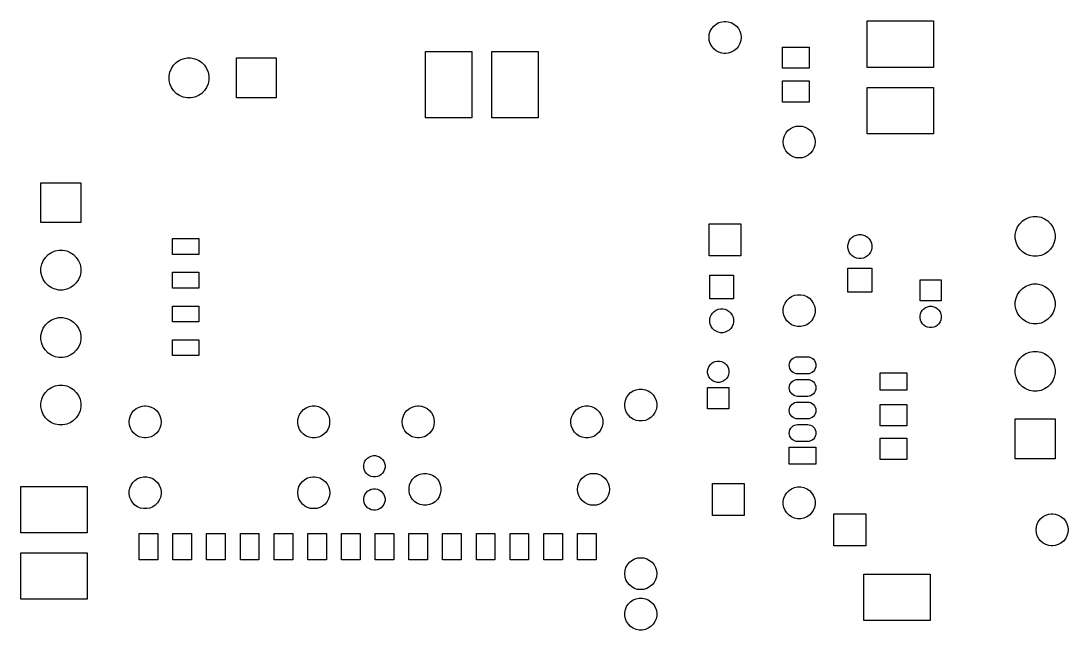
# Model space of a CAD drawing. Extents: x 90.2 to 169.1, y -134.2 to -49.8.
# Drawn here: x 90.2 to 169.1, y -95.7 to -49.8 of the extents above; entities that cross this region are included whole.
import ezdxf

# ---------------------------------------------------------------- set-up
doc = ezdxf.new("R2010")
doc.units = 0
doc.header["$MEASUREMENT"] = 0
doc.layers.add('BLACK', color=7, linetype='CONTINUOUS')

msp = doc.modelspace()

# ---------------------------------------------------------------- linework, layer by layer
at = {"layer": 'BLACK', "linetype": 'CONTINUOUS'}
for p, q in [((142.142, -50.5926), (142.253, -50.3841)), ((142.253, -50.3841), (142.403, -50.2014)), ((142.403, -50.2014), (142.586, -50.0514)), ((142.586, -50.0514), (142.795, -49.94)), ((142.795, -49.94), (143.021, -49.8714)), ((143.021, -49.8714), (143.197, -49.854)), ((143.197, -49.854), (143.315, -49.854)), ((143.315, -49.854), (143.491, -49.8714)), ((143.491, -49.8714), (143.717, -49.94)), ((143.717, -49.94), (143.926, -50.0514)), ((143.926, -50.0514), (144.109, -50.2014)), ((144.109, -50.2014), (144.259, -50.3841)), ((144.259, -50.3841), (144.37, -50.5926)), ((153.964, -53.312), (153.964, -49.812)), ((153.964, -49.812), (158.964, -49.812)), ((158.964, -49.812), (158.964, -53.312)), ((142.05, -51.054), (142.073, -50.8188)), ((142.073, -51.2892), (142.05, -51.054)), ((142.073, -50.8188), (142.142, -50.5926)), ((144.37, -50.5926), (144.439, -50.8188)), ((144.439, -50.8188), (144.462, -51.054)), ((144.462, -51.054), (144.439, -51.2892)), ((142.142, -51.5154), (142.073, -51.2892)), ((142.253, -51.7239), (142.142, -51.5154)), ((142.403, -51.9066), (142.253, -51.7239)), ((142.586, -52.0566), (142.403, -51.9066)), ((142.795, -52.168), (142.586, -52.0566)), ((143.926, -52.0566), (143.717, -52.168)), ((144.109, -51.9066), (143.926, -52.0566)), ((144.259, -51.7239), (144.109, -51.9066)), ((144.37, -51.5154), (144.259, -51.7239)), ((144.439, -51.2892), (144.37, -51.5154)), ((147.59, -53.378), (147.59, -51.778)), ((147.59, -51.778), (149.59, -51.778)), ((149.59, -51.778), (149.59, -53.378)), ((101.914, -52.9369), (102.159, -52.7727)), ((102.159, -52.7727), (102.432, -52.6596)), ((102.432, -52.6596), (102.722, -52.602)), ((102.722, -52.602), (103.018, -52.602)), ((103.018, -52.602), (103.308, -52.6596)), ((103.308, -52.6596), (103.581, -52.7727)), ((103.581, -52.7727), (103.826, -52.9369)), ((106.45, -55.602), (106.45, -52.602)), ((106.45, -52.602), (109.45, -52.602)), ((109.45, -52.602), (109.45, -55.602)), ((120.678, -57.11), (120.678, -52.11)), ((120.678, -52.11), (124.178, -52.11)), ((124.178, -52.11), (124.178, -57.11)), ((125.678, -57.11), (125.678, -52.11)), ((125.678, -52.11), (129.178, -52.11)), ((129.178, -52.11), (129.178, -57.11)), ((143.021, -52.2366), (142.795, -52.168)), ((143.197, -52.254), (143.021, -52.2366)), ((143.315, -52.254), (143.197, -52.254)), ((143.491, -52.2366), (143.315, -52.254)), ((143.717, -52.168), (143.491, -52.2366)), ((101.428, -53.6645), (101.541, -53.3915)), ((101.541, -53.3915), (101.705, -53.1458)), ((101.705, -53.1458), (101.914, -52.9369)), ((103.826, -52.9369), (104.035, -53.1458)), ((104.035, -53.1458), (104.199, -53.3915)), ((104.199, -53.3915), (104.312, -53.6645)), ((149.59, -53.378), (147.59, -53.378)), ((158.964, -53.312), (153.964, -53.312)), ((101.37, -53.9543), (101.428, -53.6645)), ((101.37, -54.2497), (101.37, -53.9543)), ((101.428, -54.5395), (101.37, -54.2497)), ((104.312, -53.6645), (104.37, -53.9543)), ((104.37, -54.2497), (104.312, -54.5395)), ((104.37, -53.9543), (104.37, -54.2497)), ((147.59, -55.918), (147.59, -54.318)), ((147.59, -54.318), (149.59, -54.318)), ((149.59, -54.318), (149.59, -55.918)), ((101.541, -54.8125), (101.428, -54.5395)), ((101.705, -55.0582), (101.541, -54.8125)), ((101.914, -55.2671), (101.705, -55.0582)), ((104.035, -55.0582), (103.826, -55.2671)), ((104.199, -54.8125), (104.035, -55.0582)), ((104.312, -54.5395), (104.199, -54.8125)), ((153.964, -58.312), (153.964, -54.812)), ((153.964, -54.812), (158.964, -54.812)), ((158.964, -54.812), (158.964, -58.312)), ((102.159, -55.4313), (101.914, -55.2671)), ((102.432, -55.5444), (102.159, -55.4313)), ((102.722, -55.602), (102.432, -55.5444)), ((103.018, -55.602), (102.722, -55.602)), ((103.308, -55.5444), (103.018, -55.602)), ((103.581, -55.4313), (103.308, -55.5444)), ((103.826, -55.2671), (103.581, -55.4313)), ((109.45, -55.602), (106.45, -55.602)), ((149.59, -55.918), (147.59, -55.918)), ((124.178, -57.11), (120.678, -57.11)), ((129.178, -57.11), (125.678, -57.11)), ((147.73, -58.4666), (147.841, -58.2581)), ((147.841, -58.2581), (147.991, -58.0754)), ((147.991, -58.0754), (148.174, -57.9254)), ((148.174, -57.9254), (148.383, -57.814)), ((148.383, -57.814), (148.609, -57.7454)), ((148.609, -57.7454), (148.785, -57.728)), ((148.785, -57.728), (148.903, -57.728)), ((148.903, -57.728), (149.079, -57.7454)), ((149.079, -57.7454), (149.305, -57.814)), ((149.305, -57.814), (149.514, -57.9254)), ((149.514, -57.9254), (149.697, -58.0754)), ((149.697, -58.0754), (149.847, -58.2581)), ((149.847, -58.2581), (149.958, -58.4666)), ((158.964, -58.312), (153.964, -58.312)), ((147.638, -58.928), (147.661, -58.6928)), ((147.661, -59.1632), (147.638, -58.928)), ((147.661, -58.6928), (147.73, -58.4666)), ((147.73, -59.3894), (147.661, -59.1632)), ((149.958, -58.4666), (150.027, -58.6928)), ((150.027, -59.1632), (149.958, -59.3894)), ((150.027, -58.6928), (150.05, -58.928)), ((150.05, -58.928), (150.027, -59.1632)), ((147.841, -59.5979), (147.73, -59.3894)), ((147.991, -59.7806), (147.841, -59.5979)), ((148.174, -59.9306), (147.991, -59.7806)), ((148.383, -60.042), (148.174, -59.9306)), ((149.514, -59.9306), (149.305, -60.042)), ((149.697, -59.7806), (149.514, -59.9306)), ((149.847, -59.5979), (149.697, -59.7806)), ((149.958, -59.3894), (149.847, -59.5979)), ((148.609, -60.1106), (148.383, -60.042)), ((148.785, -60.128), (148.609, -60.1106)), ((148.903, -60.128), (148.785, -60.128)), ((149.079, -60.1106), (148.903, -60.128)), ((149.305, -60.042), (149.079, -60.1106)), ((91.718, -65), (91.718, -62)), ((91.718, -62), (94.718, -62)), ((94.718, -62), (94.718, -65)), ((165.913, -64.7107), (166.186, -64.5976)), ((166.186, -64.5976), (166.476, -64.54)), ((166.476, -64.54), (166.772, -64.54)), ((166.772, -64.54), (167.062, -64.5976)), ((167.062, -64.5976), (167.335, -64.7107)), ((94.718, -65), (91.718, -65)), ((142.056, -67.494), (142.056, -65.094)), ((142.056, -65.094), (144.456, -65.094)), ((144.456, -65.094), (144.456, -67.494)), ((165.182, -65.6025), (165.295, -65.3295)), ((165.295, -65.3295), (165.459, -65.0838)), ((165.459, -65.0838), (165.668, -64.8749)), ((165.668, -64.8749), (165.913, -64.7107)), ((167.335, -64.7107), (167.58, -64.8749)), ((167.58, -64.8749), (167.789, -65.0838)), ((167.789, -65.0838), (167.953, -65.3295)), ((167.953, -65.3295), (168.066, -65.6025)), ((101.616, -67.402), (101.616, -66.202)), ((101.616, -66.202), (103.616, -66.202)), ((103.616, -66.202), (103.616, -67.402)), ((152.618, -66.3757), (152.717, -66.2283)), ((152.717, -66.2283), (152.842, -66.1029)), ((152.842, -66.1029), (152.99, -66.0044)), ((152.99, -66.0044), (153.153, -65.9366)), ((153.153, -65.9366), (153.327, -65.902)), ((153.327, -65.902), (153.505, -65.902)), ((153.505, -65.902), (153.679, -65.9366)), ((153.679, -65.9366), (153.842, -66.0044)), ((153.842, -66.0044), (153.99, -66.1029)), ((153.99, -66.1029), (154.115, -66.2283)), ((154.115, -66.2283), (154.214, -66.3757)), ((165.124, -65.8923), (165.182, -65.6025)), ((165.124, -66.1877), (165.124, -65.8923)), ((165.182, -66.4775), (165.124, -66.1877)), ((168.066, -65.6025), (168.124, -65.8923)), ((168.124, -66.1877), (168.066, -66.4775)), ((168.124, -65.8923), (168.124, -66.1877)), ((152.516, -66.7134), (152.551, -66.5395)), ((152.516, -66.8906), (152.516, -66.7134)), ((152.551, -67.0645), (152.516, -66.8906)), ((152.551, -66.5395), (152.618, -66.3757)), ((154.214, -66.3757), (154.281, -66.5395)), ((154.281, -66.5395), (154.316, -66.7134)), ((154.316, -66.8906), (154.281, -67.0645)), ((154.316, -66.7134), (154.316, -66.8906)), ((165.295, -66.7505), (165.182, -66.4775)), ((165.459, -66.9962), (165.295, -66.7505)), ((165.668, -67.2051), (165.459, -66.9962)), ((167.789, -66.9962), (167.58, -67.2051)), ((167.953, -66.7505), (167.789, -66.9962)), ((168.066, -66.4775), (167.953, -66.7505)), ((91.8887, -67.8695), (92.0529, -67.6238)), ((92.0529, -67.6238), (92.2618, -67.4149)), ((92.2618, -67.4149), (92.5075, -67.2507)), ((92.5075, -67.2507), (92.7805, -67.1376)), ((92.7805, -67.1376), (93.0703, -67.08)), ((93.0703, -67.08), (93.3657, -67.08)), ((93.3657, -67.08), (93.6555, -67.1376)), ((93.6555, -67.1376), (93.9285, -67.2507)), ((93.9285, -67.2507), (94.1742, -67.4149)), ((94.1742, -67.4149), (94.3831, -67.6238)), ((94.3831, -67.6238), (94.5473, -67.8695)), ((103.616, -67.402), (101.616, -67.402)), ((144.456, -67.494), (142.056, -67.494)), ((152.618, -67.2283), (152.551, -67.0645)), ((152.717, -67.3757), (152.618, -67.2283)), ((152.842, -67.5011), (152.717, -67.3757)), ((152.99, -67.5996), (152.842, -67.5011)), ((153.153, -67.6674), (152.99, -67.5996)), ((153.327, -67.702), (153.153, -67.6674)), ((153.505, -67.702), (153.327, -67.702)), ((153.679, -67.6674), (153.505, -67.702)), ((153.842, -67.5996), (153.679, -67.6674)), ((153.99, -67.5011), (153.842, -67.5996)), ((154.115, -67.3757), (153.99, -67.5011)), ((154.214, -67.2283), (154.115, -67.3757)), ((154.281, -67.0645), (154.214, -67.2283)), ((165.913, -67.3693), (165.668, -67.2051)), ((166.186, -67.4824), (165.913, -67.3693)), ((166.476, -67.54), (166.186, -67.4824)), ((166.772, -67.54), (166.476, -67.54)), ((167.062, -67.4824), (166.772, -67.54)), ((167.335, -67.3693), (167.062, -67.4824)), ((167.58, -67.2051), (167.335, -67.3693)), ((91.718, -68.4323), (91.7756, -68.1425)), ((91.718, -68.7277), (91.718, -68.4323)), ((91.7756, -68.1425), (91.8887, -67.8695)), ((94.5473, -67.8695), (94.6604, -68.1425)), ((94.6604, -68.1425), (94.718, -68.4323)), ((94.718, -68.4323), (94.718, -68.7277)), ((152.516, -70.242), (152.516, -68.442)), ((152.516, -68.442), (154.316, -68.442)), ((154.316, -68.442), (154.316, -70.242)), ((91.7756, -69.0175), (91.718, -68.7277)), ((91.8887, -69.2905), (91.7756, -69.0175)), ((92.0529, -69.5362), (91.8887, -69.2905)), ((94.5473, -69.2905), (94.3831, -69.5362)), ((94.6604, -69.0175), (94.5473, -69.2905)), ((94.718, -68.7277), (94.6604, -69.0175)), ((101.616, -69.942), (101.616, -68.742)), ((101.616, -68.742), (103.616, -68.742)), ((103.616, -68.742), (103.616, -69.942)), ((142.102, -70.75), (142.102, -68.95)), ((142.102, -68.95), (143.902, -68.95)), ((143.902, -68.95), (143.902, -70.75)), ((157.95, -70.904), (157.95, -69.304)), ((157.95, -69.304), (159.55, -69.304)), ((159.55, -69.304), (159.55, -70.904)), ((92.2618, -69.7451), (92.0529, -69.5362)), ((92.5075, -69.9093), (92.2618, -69.7451)), ((92.7805, -70.0224), (92.5075, -69.9093)), ((93.0703, -70.08), (92.7805, -70.0224)), ((93.3657, -70.08), (93.0703, -70.08)), ((93.6555, -70.0224), (93.3657, -70.08)), ((93.9285, -69.9093), (93.6555, -70.0224)), ((94.1742, -69.7451), (93.9285, -69.9093)), ((94.3831, -69.5362), (94.1742, -69.7451)), ((103.616, -69.942), (101.616, -69.942)), ((165.295, -70.4095), (165.459, -70.1638)), ((165.459, -70.1638), (165.668, -69.9549)), ((165.668, -69.9549), (165.913, -69.7907)), ((165.913, -69.7907), (166.186, -69.6776)), ((166.186, -69.6776), (166.476, -69.62)), ((166.476, -69.62), (166.772, -69.62)), ((166.772, -69.62), (167.062, -69.6776)), ((167.062, -69.6776), (167.335, -69.7907)), ((167.335, -69.7907), (167.58, -69.9549)), ((167.58, -69.9549), (167.789, -70.1638)), ((167.789, -70.1638), (167.953, -70.4095)), ((143.902, -70.75), (142.102, -70.75)), ((147.781, -71.0596), (147.912, -70.863)), ((147.912, -70.863), (148.079, -70.6959)), ((148.079, -70.6959), (148.276, -70.5646)), ((148.276, -70.5646), (148.494, -70.4741)), ((148.494, -70.4741), (148.726, -70.428)), ((148.726, -70.428), (148.962, -70.428)), ((148.962, -70.428), (149.194, -70.4741)), ((149.194, -70.4741), (149.412, -70.5646)), ((149.412, -70.5646), (149.609, -70.6959)), ((149.609, -70.6959), (149.776, -70.863)), ((149.776, -70.863), (149.907, -71.0596)), ((154.316, -70.242), (152.516, -70.242)), ((159.55, -70.904), (157.95, -70.904)), ((165.124, -70.9723), (165.182, -70.6825)), ((165.124, -71.2677), (165.124, -70.9723)), ((165.182, -70.6825), (165.295, -70.4095)), ((167.953, -70.4095), (168.066, -70.6825)), ((168.066, -70.6825), (168.124, -70.9723)), ((168.124, -70.9723), (168.124, -71.2677)), ((101.616, -72.482), (101.616, -71.282)), ((101.616, -71.282), (103.616, -71.282)), ((103.616, -71.282), (103.616, -72.482)), ((142.303, -71.8163), (142.428, -71.6909)), ((142.428, -71.6909), (142.576, -71.5924)), ((142.576, -71.5924), (142.739, -71.5246)), ((142.739, -71.5246), (142.913, -71.49)), ((142.913, -71.49), (143.091, -71.49)), ((143.091, -71.49), (143.265, -71.5246)), ((143.265, -71.5246), (143.428, -71.5924)), ((143.428, -71.5924), (143.576, -71.6909)), ((143.576, -71.6909), (143.701, -71.8163)), ((147.644, -71.5098), (147.69, -71.278)), ((147.644, -71.7462), (147.644, -71.5098)), ((147.69, -71.978), (147.644, -71.7462)), ((147.69, -71.278), (147.781, -71.0596)), ((149.907, -71.0596), (149.998, -71.278)), ((149.998, -71.278), (150.044, -71.5098)), ((150.044, -71.7462), (149.998, -71.978)), ((150.044, -71.5098), (150.044, -71.7462)), ((157.981, -71.8706), (158.041, -71.7251)), ((158.041, -71.7251), (158.129, -71.594)), ((158.129, -71.594), (158.24, -71.4826)), ((158.24, -71.4826), (158.371, -71.395)), ((158.371, -71.395), (158.517, -71.3347)), ((158.517, -71.3347), (158.671, -71.304)), ((158.671, -71.304), (158.829, -71.304)), ((158.829, -71.304), (158.983, -71.3347)), ((158.983, -71.3347), (159.129, -71.395)), ((159.129, -71.395), (159.26, -71.4826)), ((159.26, -71.4826), (159.371, -71.594)), ((159.371, -71.594), (159.459, -71.7251)), ((159.459, -71.7251), (159.519, -71.8706)), ((165.182, -71.5575), (165.124, -71.2677)), ((165.295, -71.8305), (165.182, -71.5575)), ((168.066, -71.5575), (167.953, -71.8305)), ((168.124, -71.2677), (168.066, -71.5575)), ((92.0529, -72.7038), (92.2618, -72.4949)), ((92.2618, -72.4949), (92.5075, -72.3307)), ((92.5075, -72.3307), (92.7805, -72.2176)), ((92.7805, -72.2176), (93.0703, -72.16)), ((93.0703, -72.16), (93.3657, -72.16)), ((93.3657, -72.16), (93.6555, -72.2176)), ((93.6555, -72.2176), (93.9285, -72.3307)), ((93.9285, -72.3307), (94.1742, -72.4949)), ((94.1742, -72.4949), (94.3831, -72.7038)), ((103.616, -72.482), (101.616, -72.482)), ((142.102, -72.3014), (142.137, -72.1275)), ((142.102, -72.4786), (142.102, -72.3014)), ((142.137, -72.6525), (142.102, -72.4786)), ((142.137, -72.1275), (142.204, -71.9637)), ((142.204, -71.9637), (142.303, -71.8163)), ((143.701, -71.8163), (143.8, -71.9637)), ((143.8, -71.9637), (143.867, -72.1275)), ((143.867, -72.1275), (143.902, -72.3014)), ((143.902, -72.4786), (143.867, -72.6525)), ((143.902, -72.3014), (143.902, -72.4786)), ((147.781, -72.1964), (147.69, -71.978)), ((147.912, -72.393), (147.781, -72.1964)), ((148.079, -72.5601), (147.912, -72.393)), ((148.276, -72.6914), (148.079, -72.5601)), ((149.609, -72.5601), (149.412, -72.6914)), ((149.776, -72.393), (149.609, -72.5601)), ((149.907, -72.1964), (149.776, -72.393)), ((149.998, -71.978), (149.907, -72.1964)), ((157.95, -72.0252), (157.981, -71.8706)), ((157.95, -72.1828), (157.95, -72.0252)), ((157.981, -72.3374), (157.95, -72.1828)), ((158.041, -72.4829), (157.981, -72.3374)), ((158.129, -72.614), (158.041, -72.4829)), ((159.459, -72.4829), (159.371, -72.614)), ((159.519, -72.3374), (159.459, -72.4829)), ((159.519, -71.8706), (159.55, -72.0252)), ((159.55, -72.1828), (159.519, -72.3374)), ((159.55, -72.0252), (159.55, -72.1828)), ((165.459, -72.0762), (165.295, -71.8305)), ((165.668, -72.2851), (165.459, -72.0762)), ((165.913, -72.4493), (165.668, -72.2851)), ((166.186, -72.5624), (165.913, -72.4493)), ((166.476, -72.62), (166.186, -72.5624)), ((167.062, -72.5624), (166.772, -72.62)), ((167.335, -72.4493), (167.062, -72.5624)), ((167.58, -72.2851), (167.335, -72.4493)), ((167.789, -72.0762), (167.58, -72.2851)), ((167.953, -71.8305), (167.789, -72.0762)), ((91.718, -73.5123), (91.7756, -73.2225)), ((91.7756, -73.2225), (91.8887, -72.9495)), ((91.8887, -72.9495), (92.0529, -72.7038)), ((94.3831, -72.7038), (94.5473, -72.9495)), ((94.5473, -72.9495), (94.6604, -73.2225)), ((94.6604, -73.2225), (94.718, -73.5123)), ((142.204, -72.8163), (142.137, -72.6525)), ((142.303, -72.9637), (142.204, -72.8163)), ((142.428, -73.0891), (142.303, -72.9637)), ((142.576, -73.1876), (142.428, -73.0891)), ((142.739, -73.2554), (142.576, -73.1876)), ((142.913, -73.29), (142.739, -73.2554)), ((143.091, -73.29), (142.913, -73.29)), ((143.265, -73.2554), (143.091, -73.29)), ((143.428, -73.1876), (143.265, -73.2554)), ((143.576, -73.0891), (143.428, -73.1876)), ((143.701, -72.9637), (143.576, -73.0891)), ((143.8, -72.8163), (143.701, -72.9637)), ((143.867, -72.6525), (143.8, -72.8163)), ((148.494, -72.7819), (148.276, -72.6914)), ((148.726, -72.828), (148.494, -72.7819)), ((148.962, -72.828), (148.726, -72.828)), ((149.194, -72.7819), (148.962, -72.828)), ((149.412, -72.6914), (149.194, -72.7819)), ((158.24, -72.7254), (158.129, -72.614)), ((158.371, -72.813), (158.24, -72.7254)), ((158.517, -72.8733), (158.371, -72.813)), ((158.671, -72.904), (158.517, -72.8733)), ((158.829, -72.904), (158.671, -72.904)), ((158.983, -72.8733), (158.829, -72.904)), ((159.129, -72.813), (158.983, -72.8733)), ((159.26, -72.7254), (159.129, -72.813)), ((159.371, -72.614), (159.26, -72.7254)), ((166.772, -72.62), (166.476, -72.62)), ((91.718, -73.8077), (91.718, -73.5123)), ((91.7756, -74.0975), (91.718, -73.8077)), ((91.8887, -74.3705), (91.7756, -74.0975)), ((94.6604, -74.0975), (94.5473, -74.3705)), ((94.718, -73.8077), (94.6604, -74.0975)), ((94.718, -73.5123), (94.718, -73.8077)), ((101.616, -75.022), (101.616, -73.822)), ((101.616, -73.822), (103.616, -73.822)), ((103.616, -73.822), (103.616, -75.022)), ((92.0529, -74.6162), (91.8887, -74.3705)), ((92.2618, -74.8251), (92.0529, -74.6162)), ((92.5075, -74.9893), (92.2618, -74.8251)), ((94.1742, -74.8251), (93.9285, -74.9893)), ((94.3831, -74.6162), (94.1742, -74.8251)), ((94.5473, -74.3705), (94.3831, -74.6162)), ((165.668, -75.0349), (165.913, -74.8707)), ((165.913, -74.8707), (166.186, -74.7576)), ((166.186, -74.7576), (166.476, -74.7)), ((166.476, -74.7), (166.772, -74.7)), ((166.772, -74.7), (167.062, -74.7576)), ((167.062, -74.7576), (167.335, -74.8707)), ((167.335, -74.8707), (167.58, -75.0349)), ((92.7805, -75.1024), (92.5075, -74.9893)), ((93.0703, -75.16), (92.7805, -75.1024)), ((93.3657, -75.16), (93.0703, -75.16)), ((93.6555, -75.1024), (93.3657, -75.16)), ((93.9285, -74.9893), (93.6555, -75.1024)), ((103.616, -75.022), (101.616, -75.022)), ((142.039, -75.8531), (142.127, -75.722)), ((142.127, -75.722), (142.238, -75.6106)), ((142.238, -75.6106), (142.369, -75.523)), ((142.369, -75.523), (142.515, -75.4627)), ((142.515, -75.4627), (142.669, -75.432)), ((142.669, -75.432), (142.827, -75.432)), ((142.827, -75.432), (142.981, -75.4627)), ((142.981, -75.4627), (143.127, -75.523)), ((143.127, -75.523), (143.258, -75.6106)), ((143.258, -75.6106), (143.369, -75.722)), ((143.369, -75.722), (143.457, -75.8531)), ((148.095, -75.75), (148.107, -75.625)), ((148.107, -75.625), (148.144, -75.5049)), ((148.144, -75.5049), (148.203, -75.3941)), ((148.203, -75.3941), (148.283, -75.297)), ((148.283, -75.297), (148.38, -75.2174)), ((148.38, -75.2174), (148.49, -75.1582)), ((148.49, -75.1582), (148.611, -75.1217)), ((148.611, -75.1217), (148.704, -75.1125)), ((148.704, -75.1125), (149.492, -75.1125)), ((149.492, -75.1125), (149.585, -75.1217)), ((149.585, -75.1217), (149.706, -75.1582)), ((149.706, -75.1582), (149.816, -75.2174)), ((149.816, -75.2174), (149.913, -75.297)), ((149.913, -75.297), (149.993, -75.3941)), ((149.993, -75.3941), (150.052, -75.5049)), ((150.052, -75.5049), (150.089, -75.625)), ((150.089, -75.625), (150.101, -75.75)), ((165.182, -75.7625), (165.295, -75.4895)), ((165.295, -75.4895), (165.459, -75.2438)), ((165.459, -75.2438), (165.668, -75.0349)), ((167.58, -75.0349), (167.789, -75.2438)), ((167.789, -75.2438), (167.953, -75.4895)), ((167.953, -75.4895), (168.066, -75.7625)), ((141.948, -76.1532), (141.979, -75.9986)), ((141.948, -76.3108), (141.948, -76.1532)), ((141.979, -76.4654), (141.948, -76.3108)), ((141.979, -75.9986), (142.039, -75.8531)), ((142.039, -76.6109), (141.979, -76.4654)), ((143.457, -75.8531), (143.517, -75.9986)), ((143.517, -76.4654), (143.457, -76.6109)), ((143.517, -75.9986), (143.548, -76.1532)), ((143.548, -76.3108), (143.517, -76.4654)), ((143.548, -76.1532), (143.548, -76.3108)), ((148.107, -75.875), (148.095, -75.75)), ((148.144, -75.9951), (148.107, -75.875)), ((148.203, -76.1059), (148.144, -75.9951)), ((148.283, -76.203), (148.203, -76.1059)), ((148.38, -76.2826), (148.283, -76.203)), ((148.49, -76.3418), (148.38, -76.2826)), ((148.611, -76.3783), (148.49, -76.3418)), ((148.704, -76.3875), (148.611, -76.3783)), ((149.492, -76.3875), (148.704, -76.3875)), ((149.585, -76.3783), (149.492, -76.3875)), ((149.706, -76.3418), (149.585, -76.3783)), ((149.816, -76.2826), (149.706, -76.3418)), ((149.913, -76.203), (149.816, -76.2826)), ((149.993, -76.1059), (149.913, -76.203)), ((150.052, -75.9951), (149.993, -76.1059)), ((150.089, -75.875), (150.052, -75.9951)), ((150.101, -75.75), (150.089, -75.875)), ((154.956, -77.612), (154.956, -76.312)), ((154.956, -76.312), (156.956, -76.312)), ((156.956, -76.312), (156.956, -77.612)), ((165.124, -76.0523), (165.182, -75.7625)), ((165.124, -76.3477), (165.124, -76.0523)), ((165.182, -76.6375), (165.124, -76.3477)), ((168.066, -75.7625), (168.124, -76.0523)), ((168.124, -76.3477), (168.066, -76.6375)), ((168.124, -76.0523), (168.124, -76.3477)), ((92.5075, -77.4107), (92.7805, -77.2976)), ((92.7805, -77.2976), (93.0703, -77.24)), ((93.0703, -77.24), (93.3657, -77.24)), ((93.3657, -77.24), (93.6555, -77.2976)), ((93.6555, -77.2976), (93.9285, -77.4107)), ((142.127, -76.742), (142.039, -76.6109)), ((142.238, -76.8534), (142.127, -76.742)), ((142.369, -76.941), (142.238, -76.8534)), ((142.515, -77.0013), (142.369, -76.941)), ((142.669, -77.032), (142.515, -77.0013)), ((142.827, -77.032), (142.669, -77.032)), ((142.981, -77.0013), (142.827, -77.032)), ((143.127, -76.941), (142.981, -77.0013)), ((143.258, -76.8534), (143.127, -76.941)), ((143.369, -76.742), (143.258, -76.8534)), ((143.457, -76.6109), (143.369, -76.742)), ((148.107, -77.325), (148.144, -77.2049)), ((148.144, -77.2049), (148.203, -77.0941)), ((148.203, -77.0941), (148.283, -76.997)), ((148.283, -76.997), (148.38, -76.9174)), ((148.38, -76.9174), (148.49, -76.8582)), ((148.49, -76.8582), (148.611, -76.8217)), ((148.611, -76.8217), (148.704, -76.8125)), ((148.704, -76.8125), (149.492, -76.8125)), ((149.492, -76.8125), (149.585, -76.8217)), ((149.585, -76.8217), (149.706, -76.8582)), ((149.706, -76.8582), (149.816, -76.9174)), ((149.816, -76.9174), (149.913, -76.997)), ((149.913, -76.997), (149.993, -77.0941)), ((149.993, -77.0941), (150.052, -77.2049)), ((150.052, -77.2049), (150.089, -77.325)), ((165.295, -76.9105), (165.182, -76.6375)), ((165.459, -77.1562), (165.295, -76.9105)), ((165.668, -77.3651), (165.459, -77.1562)), ((167.789, -77.1562), (167.58, -77.3651)), ((167.953, -76.9105), (167.789, -77.1562)), ((168.066, -76.6375), (167.953, -76.9105)), ((91.7756, -78.3025), (91.8887, -78.0295)), ((91.8887, -78.0295), (92.0529, -77.7838)), ((92.0529, -77.7838), (92.2618, -77.5749)), ((92.2618, -77.5749), (92.5075, -77.4107)), ((93.9285, -77.4107), (94.1742, -77.5749)), ((94.1742, -77.5749), (94.3831, -77.7838)), ((94.3831, -77.7838), (94.5473, -78.0295)), ((94.5473, -78.0295), (94.6604, -78.3025)), ((135.843, -78.1716), (135.974, -77.975)), ((135.974, -77.975), (136.141, -77.8079)), ((136.141, -77.8079), (136.338, -77.6766)), ((136.338, -77.6766), (136.556, -77.5861)), ((136.556, -77.5861), (136.788, -77.54)), ((136.788, -77.54), (137.024, -77.54)), ((137.024, -77.54), (137.256, -77.5861)), ((137.256, -77.5861), (137.474, -77.6766)), ((137.474, -77.6766), (137.671, -77.8079)), ((137.671, -77.8079), (137.838, -77.975)), ((137.838, -77.975), (137.969, -78.1716)), ((141.948, -79.032), (141.948, -77.432)), ((141.948, -77.432), (143.548, -77.432)), ((143.548, -77.432), (143.548, -79.032)), ((148.095, -77.45), (148.107, -77.325)), ((148.107, -77.575), (148.095, -77.45)), ((148.144, -77.6951), (148.107, -77.575)), ((148.203, -77.8059), (148.144, -77.6951)), ((148.283, -77.903), (148.203, -77.8059)), ((148.38, -77.9826), (148.283, -77.903)), ((148.49, -78.0418), (148.38, -77.9826)), ((148.611, -78.0783), (148.49, -78.0418)), ((148.704, -78.0875), (148.611, -78.0783)), ((149.492, -78.0875), (148.704, -78.0875)), ((149.585, -78.0783), (149.492, -78.0875)), ((149.706, -78.0418), (149.585, -78.0783)), ((149.816, -77.9826), (149.706, -78.0418)), ((149.913, -77.903), (149.816, -77.9826)), ((149.993, -77.8059), (149.913, -77.903)), ((150.052, -77.6951), (149.993, -77.8059)), ((150.089, -77.575), (150.052, -77.6951)), ((150.089, -77.325), (150.101, -77.45)), ((150.101, -77.45), (150.089, -77.575)), ((156.956, -77.612), (154.956, -77.612)), ((165.913, -77.5293), (165.668, -77.3651)), ((166.186, -77.6424), (165.913, -77.5293)), ((166.476, -77.7), (166.186, -77.6424)), ((166.772, -77.7), (166.476, -77.7)), ((167.062, -77.6424), (166.772, -77.7)), ((167.335, -77.5293), (167.062, -77.6424)), ((167.58, -77.3651), (167.335, -77.5293)), ((91.718, -78.5923), (91.7756, -78.3025)), ((91.718, -78.8877), (91.718, -78.5923)), ((91.7756, -79.1775), (91.718, -78.8877)), ((94.6604, -78.3025), (94.718, -78.5923)), ((94.718, -78.8877), (94.6604, -79.1775)), ((94.718, -78.5923), (94.718, -78.8877)), ((99.1066, -78.896), (99.3328, -78.8274)), ((99.3328, -78.8274), (99.5091, -78.81)), ((99.5091, -78.81), (99.6269, -78.81)), ((99.6269, -78.81), (99.8032, -78.8274)), ((99.8032, -78.8274), (100.029, -78.896)), ((111.7, -78.9466), (111.918, -78.8561)), ((111.918, -78.8561), (112.15, -78.81)), ((112.15, -78.81), (112.386, -78.81)), ((112.386, -78.81), (112.618, -78.8561)), ((112.618, -78.8561), (112.836, -78.9466)), ((119.681, -78.896), (119.907, -78.8274)), ((119.907, -78.8274), (120.083, -78.81)), ((120.083, -78.81), (120.201, -78.81)), ((120.201, -78.81), (120.377, -78.8274)), ((120.377, -78.8274), (120.603, -78.896)), ((132.274, -78.9466), (132.492, -78.8561)), ((132.492, -78.8561), (132.724, -78.81)), ((132.724, -78.81), (132.96, -78.81)), ((132.96, -78.81), (133.192, -78.8561)), ((133.192, -78.8561), (133.41, -78.9466)), ((135.706, -78.6218), (135.752, -78.39)), ((135.706, -78.8582), (135.706, -78.6218)), ((135.752, -79.09), (135.706, -78.8582)), ((135.752, -78.39), (135.843, -78.1716)), ((137.969, -78.1716), (138.06, -78.39)), ((138.06, -78.39), (138.106, -78.6218)), ((138.106, -78.8582), (138.06, -79.09)), ((138.106, -78.6218), (138.106, -78.8582)), ((148.144, -78.9049), (148.203, -78.7941)), ((148.203, -78.7941), (148.283, -78.697)), ((148.283, -78.697), (148.38, -78.6174)), ((148.38, -78.6174), (148.49, -78.5582)), ((148.49, -78.5582), (148.611, -78.5217)), ((148.611, -78.5217), (148.704, -78.5125)), ((148.704, -78.5125), (149.492, -78.5125)), ((149.492, -78.5125), (149.585, -78.5217)), ((149.585, -78.5217), (149.706, -78.5582)), ((149.706, -78.5582), (149.816, -78.6174)), ((149.816, -78.6174), (149.913, -78.697)), ((149.913, -78.697), (149.993, -78.7941)), ((149.993, -78.7941), (150.052, -78.9049)), ((154.956, -80.302), (154.956, -78.702)), ((154.956, -78.702), (156.956, -78.702)), ((156.956, -78.702), (156.956, -80.302)), ((91.8887, -79.4505), (91.7756, -79.1775)), ((92.0529, -79.6962), (91.8887, -79.4505)), ((94.5473, -79.4505), (94.3831, -79.6962)), ((94.6604, -79.1775), (94.5473, -79.4505)), ((98.3854, -79.7748), (98.454, -79.5486)), ((98.454, -79.5486), (98.5654, -79.3401)), ((98.5654, -79.3401), (98.7154, -79.1574)), ((98.7154, -79.1574), (98.8981, -79.0074)), ((98.8981, -79.0074), (99.1066, -78.896)), ((100.029, -78.896), (100.238, -79.0074)), ((100.238, -79.0074), (100.421, -79.1574)), ((100.421, -79.1574), (100.571, -79.3401)), ((100.571, -79.3401), (100.682, -79.5486)), ((100.682, -79.5486), (100.751, -79.7748)), ((111.068, -79.8918), (111.114, -79.66)), ((111.114, -79.66), (111.205, -79.4416)), ((111.205, -79.4416), (111.336, -79.245)), ((111.336, -79.245), (111.503, -79.0779)), ((111.503, -79.0779), (111.7, -78.9466)), ((112.836, -78.9466), (113.033, -79.0779)), ((113.033, -79.0779), (113.2, -79.245)), ((113.2, -79.245), (113.331, -79.4416)), ((113.331, -79.4416), (113.422, -79.66)), ((113.422, -79.66), (113.468, -79.8918)), ((118.959, -79.7748), (119.028, -79.5486)), ((119.028, -79.5486), (119.139, -79.3401)), ((119.139, -79.3401), (119.289, -79.1574)), ((119.289, -79.1574), (119.472, -79.0074)), ((119.472, -79.0074), (119.681, -78.896)), ((120.603, -78.896), (120.812, -79.0074)), ((120.812, -79.0074), (120.995, -79.1574)), ((120.995, -79.1574), (121.145, -79.3401)), ((121.145, -79.3401), (121.256, -79.5486)), ((121.256, -79.5486), (121.325, -79.7748)), ((131.642, -79.8918), (131.688, -79.66)), ((131.688, -79.66), (131.779, -79.4416)), ((131.779, -79.4416), (131.91, -79.245)), ((131.91, -79.245), (132.077, -79.0779)), ((132.077, -79.0779), (132.274, -78.9466)), ((133.41, -78.9466), (133.607, -79.0779)), ((133.607, -79.0779), (133.774, -79.245)), ((133.774, -79.245), (133.905, -79.4416)), ((133.905, -79.4416), (133.996, -79.66)), ((133.996, -79.66), (134.042, -79.8918)), ((135.843, -79.3084), (135.752, -79.09)), ((135.974, -79.505), (135.843, -79.3084)), ((136.141, -79.6721), (135.974, -79.505)), ((136.338, -79.8034), (136.141, -79.6721)), ((137.671, -79.6721), (137.474, -79.8034)), ((137.838, -79.505), (137.671, -79.6721)), ((137.969, -79.3084), (137.838, -79.505)), ((138.06, -79.09), (137.969, -79.3084)), ((143.548, -79.032), (141.948, -79.032)), ((148.095, -79.15), (148.107, -79.025)), ((148.107, -79.275), (148.095, -79.15)), ((148.107, -79.025), (148.144, -78.9049)), ((148.144, -79.3951), (148.107, -79.275)), ((148.203, -79.5059), (148.144, -79.3951)), ((148.283, -79.603), (148.203, -79.5059)), ((148.38, -79.6826), (148.283, -79.603)), ((149.913, -79.603), (149.816, -79.6826)), ((149.993, -79.5059), (149.913, -79.603)), ((150.052, -79.3951), (149.993, -79.5059)), ((150.052, -78.9049), (150.089, -79.025)), ((150.089, -79.275), (150.052, -79.3951)), ((150.089, -79.025), (150.101, -79.15)), ((150.101, -79.15), (150.089, -79.275)), ((92.2618, -79.9051), (92.0529, -79.6962)), ((92.5075, -80.0693), (92.2618, -79.9051)), ((92.7805, -80.1824), (92.5075, -80.0693)), ((93.0703, -80.24), (92.7805, -80.1824)), ((93.3657, -80.24), (93.0703, -80.24)), ((93.6555, -80.1824), (93.3657, -80.24)), ((93.9285, -80.0693), (93.6555, -80.1824)), ((94.1742, -79.9051), (93.9285, -80.0693)), ((94.3831, -79.6962), (94.1742, -79.9051)), ((98.3622, -80.01), (98.3854, -79.7748)), ((98.3854, -80.2452), (98.3622, -80.01)), ((98.454, -80.4714), (98.3854, -80.2452)), ((100.751, -80.2452), (100.682, -80.4714)), ((100.751, -79.7748), (100.774, -80.01)), ((100.774, -80.01), (100.751, -80.2452)), ((111.068, -80.1282), (111.068, -79.8918)), ((111.114, -80.36), (111.068, -80.1282)), ((111.205, -80.5784), (111.114, -80.36)), ((113.422, -80.36), (113.331, -80.5784)), ((113.468, -80.1282), (113.422, -80.36)), ((113.468, -79.8918), (113.468, -80.1282)), ((118.936, -80.01), (118.959, -79.7748)), ((118.959, -80.2452), (118.936, -80.01)), ((119.028, -80.4714), (118.959, -80.2452)), ((121.325, -80.2452), (121.256, -80.4714)), ((121.325, -79.7748), (121.348, -80.01)), ((121.348, -80.01), (121.325, -80.2452)), ((131.642, -80.1282), (131.642, -79.8918)), ((131.688, -80.36), (131.642, -80.1282)), ((131.779, -80.5784), (131.688, -80.36)), ((133.996, -80.36), (133.905, -80.5784)), ((134.042, -80.1282), (133.996, -80.36)), ((134.042, -79.8918), (134.042, -80.1282)), ((136.556, -79.8939), (136.338, -79.8034)), ((136.788, -79.94), (136.556, -79.8939)), ((137.024, -79.94), (136.788, -79.94)), ((137.256, -79.8939), (137.024, -79.94)), ((137.474, -79.8034), (137.256, -79.8939)), ((148.203, -80.4941), (148.283, -80.397)), ((148.283, -80.397), (148.38, -80.3174)), ((148.49, -79.7418), (148.38, -79.6826)), ((148.38, -80.3174), (148.49, -80.2582)), ((148.611, -79.7783), (148.49, -79.7418)), ((148.49, -80.2582), (148.611, -80.2217)), ((148.704, -79.7875), (148.611, -79.7783)), ((148.611, -80.2217), (148.704, -80.2125)), ((149.492, -79.7875), (148.704, -79.7875)), ((148.704, -80.2125), (149.492, -80.2125)), ((149.585, -79.7783), (149.492, -79.7875)), ((149.492, -80.2125), (149.585, -80.2217)), ((149.706, -79.7418), (149.585, -79.7783)), ((149.585, -80.2217), (149.706, -80.2582)), ((149.816, -79.6826), (149.706, -79.7418)), ((149.706, -80.2582), (149.816, -80.3174)), ((149.816, -80.3174), (149.913, -80.397)), ((149.913, -80.397), (149.993, -80.4941)), ((156.956, -80.302), (154.956, -80.302)), ((165.124, -82.78), (165.124, -79.78)), ((165.124, -79.78), (168.124, -79.78)), ((168.124, -79.78), (168.124, -82.78)), ((98.5654, -80.6799), (98.454, -80.4714)), ((98.7154, -80.8626), (98.5654, -80.6799)), ((98.8981, -81.0126), (98.7154, -80.8626)), ((99.1066, -81.124), (98.8981, -81.0126)), ((99.3328, -81.1926), (99.1066, -81.124)), ((99.5091, -81.21), (99.3328, -81.1926)), ((99.6269, -81.21), (99.5091, -81.21)), ((99.8032, -81.1926), (99.6269, -81.21)), ((100.029, -81.124), (99.8032, -81.1926)), ((100.238, -81.0126), (100.029, -81.124)), ((100.421, -80.8626), (100.238, -81.0126)), ((100.571, -80.6799), (100.421, -80.8626)), ((100.682, -80.4714), (100.571, -80.6799)), ((111.336, -80.775), (111.205, -80.5784)), ((111.503, -80.9421), (111.336, -80.775)), ((111.7, -81.0734), (111.503, -80.9421)), ((111.918, -81.1639), (111.7, -81.0734)), ((112.15, -81.21), (111.918, -81.1639)), ((112.386, -81.21), (112.15, -81.21)), ((112.618, -81.1639), (112.386, -81.21)), ((112.836, -81.0734), (112.618, -81.1639)), ((113.033, -80.9421), (112.836, -81.0734)), ((113.2, -80.775), (113.033, -80.9421)), ((113.331, -80.5784), (113.2, -80.775)), ((119.139, -80.6799), (119.028, -80.4714)), ((119.289, -80.8626), (119.139, -80.6799)), ((119.472, -81.0126), (119.289, -80.8626)), ((119.681, -81.124), (119.472, -81.0126)), ((119.907, -81.1926), (119.681, -81.124)), ((120.083, -81.21), (119.907, -81.1926)), ((120.201, -81.21), (120.083, -81.21)), ((120.377, -81.1926), (120.201, -81.21)), ((120.603, -81.124), (120.377, -81.1926)), ((120.812, -81.0126), (120.603, -81.124)), ((120.995, -80.8626), (120.812, -81.0126)), ((121.145, -80.6799), (120.995, -80.8626)), ((121.256, -80.4714), (121.145, -80.6799)), ((131.91, -80.775), (131.779, -80.5784)), ((132.077, -80.9421), (131.91, -80.775)), ((132.274, -81.0734), (132.077, -80.9421)), ((132.492, -81.1639), (132.274, -81.0734)), ((132.724, -81.21), (132.492, -81.1639)), ((132.96, -81.21), (132.724, -81.21)), ((133.192, -81.1639), (132.96, -81.21)), ((133.41, -81.0734), (133.192, -81.1639)), ((133.607, -80.9421), (133.41, -81.0734)), ((133.774, -80.775), (133.607, -80.9421)), ((133.905, -80.5784), (133.774, -80.775)), ((148.095, -80.85), (148.107, -80.725)), ((148.107, -80.975), (148.095, -80.85)), ((148.107, -80.725), (148.144, -80.6049)), ((148.144, -81.0951), (148.107, -80.975)), ((148.144, -80.6049), (148.203, -80.4941)), ((148.203, -81.2059), (148.144, -81.0951)), ((148.283, -81.303), (148.203, -81.2059)), ((149.993, -81.2059), (149.913, -81.303)), ((149.993, -80.4941), (150.052, -80.6049)), ((150.052, -81.0951), (149.993, -81.2059)), ((150.052, -80.6049), (150.089, -80.725)), ((150.089, -80.975), (150.052, -81.0951)), ((150.089, -80.725), (150.101, -80.85)), ((150.101, -80.85), (150.089, -80.975)), ((154.956, -82.842), (154.956, -81.242)), ((154.956, -81.242), (156.956, -81.242)), ((156.956, -81.242), (156.956, -82.842)), ((148.098, -83.1875), (148.098, -81.9125)), ((148.098, -81.9125), (150.098, -81.9125)), ((148.38, -81.3826), (148.283, -81.303)), ((148.49, -81.4418), (148.38, -81.3826)), ((148.611, -81.4783), (148.49, -81.4418)), ((148.704, -81.4875), (148.611, -81.4783)), ((149.492, -81.4875), (148.704, -81.4875)), ((149.585, -81.4783), (149.492, -81.4875)), ((149.706, -81.4418), (149.585, -81.4783)), ((149.816, -81.3826), (149.706, -81.4418)), ((149.913, -81.303), (149.816, -81.3826)), ((150.098, -81.9125), (150.098, -83.1875)), ((116.219, -82.842), (116.33, -82.7306)), ((116.33, -82.7306), (116.461, -82.643)), ((116.461, -82.643), (116.607, -82.5827)), ((116.607, -82.5827), (116.761, -82.552)), ((116.761, -82.552), (116.919, -82.552)), ((116.919, -82.552), (117.073, -82.5827)), ((117.073, -82.5827), (117.219, -82.643)), ((117.219, -82.643), (117.35, -82.7306)), ((117.35, -82.7306), (117.461, -82.842)), ((168.124, -82.78), (165.124, -82.78)), ((116.04, -83.2732), (116.071, -83.1186)), ((116.04, -83.4308), (116.04, -83.2732)), ((116.071, -83.5854), (116.04, -83.4308)), ((116.071, -83.1186), (116.131, -82.9731)), ((116.131, -83.7309), (116.071, -83.5854)), ((116.131, -82.9731), (116.219, -82.842)), ((117.461, -82.842), (117.549, -82.9731)), ((117.549, -82.9731), (117.609, -83.1186)), ((117.609, -83.5854), (117.549, -83.7309)), ((117.609, -83.1186), (117.64, -83.2732)), ((117.64, -83.4308), (117.609, -83.5854)), ((117.64, -83.2732), (117.64, -83.4308)), ((150.098, -83.1875), (148.098, -83.1875)), ((156.956, -82.842), (154.956, -82.842)), ((98.6359, -84.579), (98.803, -84.4119)), ((98.803, -84.4119), (98.9996, -84.2806)), ((98.9996, -84.2806), (99.218, -84.1901)), ((99.218, -84.1901), (99.4498, -84.144)), ((99.4498, -84.144), (99.6862, -84.144)), ((99.6862, -84.144), (99.918, -84.1901)), ((99.918, -84.1901), (100.136, -84.2806)), ((100.136, -84.2806), (100.333, -84.4119)), ((100.333, -84.4119), (100.5, -84.579)), ((111.415, -84.4914), (111.598, -84.3414)), ((111.598, -84.3414), (111.807, -84.23)), ((111.807, -84.23), (112.033, -84.1614)), ((112.033, -84.1614), (112.209, -84.144)), ((112.209, -84.144), (112.327, -84.144)), ((112.327, -84.144), (112.503, -84.1614)), ((112.503, -84.1614), (112.729, -84.23)), ((112.729, -84.23), (112.938, -84.3414)), ((112.938, -84.3414), (113.121, -84.4914)), ((116.219, -83.862), (116.131, -83.7309)), ((116.33, -83.9734), (116.219, -83.862)), ((116.461, -84.061), (116.33, -83.9734)), ((116.607, -84.1213), (116.461, -84.061)), ((116.761, -84.152), (116.607, -84.1213)), ((116.919, -84.152), (116.761, -84.152)), ((117.073, -84.1213), (116.919, -84.152)), ((117.219, -84.061), (117.073, -84.1213)), ((117.35, -83.9734), (117.219, -84.061)), ((117.461, -83.862), (117.35, -83.9734)), ((117.549, -83.7309), (117.461, -83.862)), ((119.587, -84.5216), (119.718, -84.325)), ((119.718, -84.325), (119.885, -84.1579)), ((119.885, -84.1579), (120.082, -84.0266)), ((120.082, -84.0266), (120.3, -83.9361)), ((120.3, -83.9361), (120.532, -83.89)), ((120.532, -83.89), (120.768, -83.89)), ((120.768, -83.89), (121, -83.9361)), ((121, -83.9361), (121.218, -84.0266)), ((121.218, -84.0266), (121.415, -84.1579)), ((121.415, -84.1579), (121.582, -84.325)), ((121.582, -84.325), (121.713, -84.5216)), ((132.347, -84.4201), (132.497, -84.2374)), ((132.497, -84.2374), (132.68, -84.0874)), ((132.68, -84.0874), (132.889, -83.976)), ((132.889, -83.976), (133.115, -83.9074)), ((133.115, -83.9074), (133.291, -83.89)), ((133.291, -83.89), (133.409, -83.89)), ((133.409, -83.89), (133.585, -83.9074)), ((133.585, -83.9074), (133.811, -83.976)), ((133.811, -83.976), (134.02, -84.0874)), ((134.02, -84.0874), (134.203, -84.2374)), ((134.203, -84.2374), (134.353, -84.4201)), ((90.21, -88.364), (90.21, -84.864)), ((90.21, -84.864), (95.21, -84.864)), ((95.21, -84.864), (95.21, -88.364)), ((98.368, -85.2258), (98.4141, -84.994)), ((98.4141, -84.994), (98.5046, -84.7756)), ((98.5046, -84.7756), (98.6359, -84.579)), ((100.5, -84.579), (100.631, -84.7756)), ((100.631, -84.7756), (100.722, -84.994)), ((100.722, -84.994), (100.768, -85.2258)), ((111.062, -85.344), (111.085, -85.1088)), ((111.085, -85.1088), (111.154, -84.8826)), ((111.154, -84.8826), (111.265, -84.6741)), ((111.265, -84.6741), (111.415, -84.4914)), ((113.121, -84.4914), (113.271, -84.6741)), ((113.271, -84.6741), (113.382, -84.8826)), ((113.382, -84.8826), (113.451, -85.1088)), ((113.451, -85.1088), (113.474, -85.344)), ((116.33, -85.2306), (116.461, -85.143)), ((116.461, -85.143), (116.607, -85.0827)), ((116.607, -85.0827), (116.761, -85.052)), ((116.761, -85.052), (116.919, -85.052)), ((116.919, -85.052), (117.073, -85.0827)), ((117.073, -85.0827), (117.219, -85.143)), ((117.219, -85.143), (117.35, -85.2306)), ((119.45, -84.9718), (119.496, -84.74)), ((119.45, -85.2082), (119.45, -84.9718)), ((119.496, -84.74), (119.587, -84.5216)), ((121.713, -84.5216), (121.804, -84.74)), ((121.804, -84.74), (121.85, -84.9718)), ((121.85, -84.9718), (121.85, -85.2082)), ((132.144, -85.09), (132.167, -84.8548)), ((132.167, -85.3252), (132.144, -85.09)), ((132.167, -84.8548), (132.236, -84.6286)), ((132.236, -84.6286), (132.347, -84.4201)), ((134.353, -84.4201), (134.464, -84.6286)), ((134.464, -84.6286), (134.533, -84.8548)), ((134.533, -84.8548), (134.556, -85.09)), ((134.556, -85.09), (134.533, -85.3252)), ((142.31, -87.052), (142.31, -84.652)), ((142.31, -84.652), (144.71, -84.652)), ((144.71, -84.652), (144.71, -87.052)), ((147.912, -85.341), (148.079, -85.1739)), ((148.079, -85.1739), (148.276, -85.0426)), ((148.276, -85.0426), (148.494, -84.9521)), ((148.494, -84.9521), (148.726, -84.906)), ((148.726, -84.906), (148.962, -84.906)), ((148.962, -84.906), (149.194, -84.9521)), ((149.194, -84.9521), (149.412, -85.0426)), ((149.412, -85.0426), (149.609, -85.1739)), ((149.609, -85.1739), (149.776, -85.341)), ((98.368, -85.4622), (98.368, -85.2258)), ((98.4141, -85.694), (98.368, -85.4622)), ((98.5046, -85.9124), (98.4141, -85.694)), ((98.6359, -86.109), (98.5046, -85.9124)), ((100.631, -85.9124), (100.5, -86.109)), ((100.722, -85.694), (100.631, -85.9124)), ((100.768, -85.4622), (100.722, -85.694)), ((100.768, -85.2258), (100.768, -85.4622)), ((111.085, -85.5792), (111.062, -85.344)), ((111.154, -85.8054), (111.085, -85.5792)), ((111.265, -86.0139), (111.154, -85.8054)), ((113.382, -85.8054), (113.271, -86.0139)), ((113.451, -85.5792), (113.382, -85.8054)), ((113.474, -85.344), (113.451, -85.5792)), ((116.04, -85.7732), (116.071, -85.6186)), ((116.04, -85.9308), (116.04, -85.7732)), ((116.071, -86.0854), (116.04, -85.9308)), ((116.071, -85.6186), (116.131, -85.4731)), ((116.131, -85.4731), (116.219, -85.342)), ((116.219, -85.342), (116.33, -85.2306)), ((117.35, -85.2306), (117.461, -85.342)), ((117.461, -85.342), (117.549, -85.4731)), ((117.549, -85.4731), (117.609, -85.6186)), ((117.609, -85.6186), (117.64, -85.7732)), ((117.64, -85.9308), (117.609, -86.0854)), ((117.64, -85.7732), (117.64, -85.9308)), ((119.496, -85.44), (119.45, -85.2082)), ((119.587, -85.6584), (119.496, -85.44)), ((119.718, -85.855), (119.587, -85.6584)), ((119.885, -86.0221), (119.718, -85.855)), ((121.582, -85.855), (121.415, -86.0221)), ((121.713, -85.6584), (121.582, -85.855)), ((121.804, -85.44), (121.713, -85.6584)), ((121.85, -85.2082), (121.804, -85.44)), ((132.236, -85.5514), (132.167, -85.3252)), ((132.347, -85.7599), (132.236, -85.5514)), ((132.497, -85.9426), (132.347, -85.7599)), ((132.68, -86.0926), (132.497, -85.9426)), ((134.203, -85.9426), (134.02, -86.0926)), ((134.353, -85.7599), (134.203, -85.9426)), ((134.464, -85.5514), (134.353, -85.7599)), ((134.533, -85.3252), (134.464, -85.5514)), ((147.644, -85.9878), (147.69, -85.756)), ((147.644, -86.2242), (147.644, -85.9878)), ((147.69, -85.756), (147.781, -85.5376)), ((147.781, -85.5376), (147.912, -85.341)), ((149.776, -85.341), (149.907, -85.5376)), ((149.907, -85.5376), (149.998, -85.756)), ((149.998, -85.756), (150.044, -85.9878)), ((150.044, -85.9878), (150.044, -86.2242)), ((98.803, -86.2761), (98.6359, -86.109)), ((98.9996, -86.4074), (98.803, -86.2761)), ((99.218, -86.4979), (98.9996, -86.4074)), ((99.4498, -86.544), (99.218, -86.4979)), ((99.6862, -86.544), (99.4498, -86.544)), ((99.918, -86.4979), (99.6862, -86.544)), ((100.136, -86.4074), (99.918, -86.4979)), ((100.333, -86.2761), (100.136, -86.4074)), ((100.5, -86.109), (100.333, -86.2761)), ((111.415, -86.1966), (111.265, -86.0139)), ((111.598, -86.3466), (111.415, -86.1966)), ((111.807, -86.458), (111.598, -86.3466)), ((112.033, -86.5266), (111.807, -86.458)), ((112.209, -86.544), (112.033, -86.5266)), ((112.327, -86.544), (112.209, -86.544)), ((112.503, -86.5266), (112.327, -86.544)), ((112.729, -86.458), (112.503, -86.5266)), ((112.938, -86.3466), (112.729, -86.458)), ((113.121, -86.1966), (112.938, -86.3466)), ((113.271, -86.0139), (113.121, -86.1966)), ((116.131, -86.2309), (116.071, -86.0854)), ((116.219, -86.362), (116.131, -86.2309)), ((116.33, -86.4734), (116.219, -86.362)), ((116.461, -86.561), (116.33, -86.4734)), ((116.607, -86.6213), (116.461, -86.561)), ((116.761, -86.652), (116.607, -86.6213)), ((116.919, -86.652), (116.761, -86.652)), ((117.073, -86.6213), (116.919, -86.652)), ((117.219, -86.561), (117.073, -86.6213)), ((117.35, -86.4734), (117.219, -86.561)), ((117.461, -86.362), (117.35, -86.4734)), ((117.549, -86.2309), (117.461, -86.362)), ((117.609, -86.0854), (117.549, -86.2309)), ((120.082, -86.1534), (119.885, -86.0221)), ((120.3, -86.2439), (120.082, -86.1534)), ((120.532, -86.29), (120.3, -86.2439)), ((120.768, -86.29), (120.532, -86.29)), ((121, -86.2439), (120.768, -86.29)), ((121.218, -86.1534), (121, -86.2439)), ((121.415, -86.0221), (121.218, -86.1534)), ((132.889, -86.204), (132.68, -86.0926)), ((133.115, -86.2726), (132.889, -86.204)), ((133.291, -86.29), (133.115, -86.2726)), ((133.409, -86.29), (133.291, -86.29)), ((133.585, -86.2726), (133.409, -86.29)), ((133.811, -86.204), (133.585, -86.2726)), ((134.02, -86.0926), (133.811, -86.204)), ((147.69, -86.456), (147.644, -86.2242)), ((147.781, -86.6744), (147.69, -86.456)), ((147.912, -86.871), (147.781, -86.6744)), ((149.907, -86.6744), (149.776, -86.871)), ((149.998, -86.456), (149.907, -86.6744)), ((150.044, -86.2242), (149.998, -86.456)), ((144.71, -87.052), (142.31, -87.052)), ((148.079, -87.0381), (147.912, -86.871)), ((148.276, -87.1694), (148.079, -87.0381)), ((148.494, -87.2599), (148.276, -87.1694)), ((148.726, -87.306), (148.494, -87.2599)), ((148.962, -87.306), (148.726, -87.306)), ((149.194, -87.2599), (148.962, -87.306)), ((149.412, -87.1694), (149.194, -87.2599)), ((149.609, -87.0381), (149.412, -87.1694)), ((149.776, -86.871), (149.609, -87.0381)), ((151.454, -89.338), (151.454, -86.938)), ((151.454, -86.938), (153.854, -86.938)), ((153.854, -86.938), (153.854, -89.338)), ((166.78, -87.6766), (166.891, -87.4681)), ((166.891, -87.4681), (167.041, -87.2854)), ((167.041, -87.2854), (167.224, -87.1354)), ((167.224, -87.1354), (167.433, -87.024)), ((167.433, -87.024), (167.659, -86.9554)), ((167.659, -86.9554), (167.835, -86.938)), ((167.835, -86.938), (167.953, -86.938)), ((167.953, -86.938), (168.129, -86.9554)), ((168.129, -86.9554), (168.355, -87.024)), ((168.355, -87.024), (168.564, -87.1354)), ((168.564, -87.1354), (168.747, -87.2854)), ((168.747, -87.2854), (168.897, -87.4681)), ((168.897, -87.4681), (169.008, -87.6766)), ((166.688, -88.138), (166.711, -87.9028)), ((166.711, -88.3732), (166.688, -88.138)), ((166.711, -87.9028), (166.78, -87.6766)), ((169.008, -87.6766), (169.077, -87.9028)), ((169.077, -87.9028), (169.1, -88.138)), ((169.1, -88.138), (169.077, -88.3732)), ((95.21, -88.364), (90.21, -88.364)), ((99.122, -90.408), (99.122, -88.408)), ((99.122, -88.408), (100.522, -88.408)), ((100.522, -88.408), (100.522, -90.408)), ((101.662, -90.408), (101.662, -88.408)), ((101.662, -88.408), (103.062, -88.408)), ((103.062, -88.408), (103.062, -90.408)), ((104.202, -90.408), (104.202, -88.408)), ((104.202, -88.408), (105.602, -88.408)), ((105.602, -88.408), (105.602, -90.408)), ((106.742, -90.408), (106.742, -88.408)), ((106.742, -88.408), (108.142, -88.408)), ((108.142, -88.408), (108.142, -90.408)), ((109.282, -90.408), (109.282, -88.408)), ((109.282, -88.408), (110.682, -88.408)), ((110.682, -88.408), (110.682, -90.408)), ((111.822, -90.408), (111.822, -88.408)), ((111.822, -88.408), (113.222, -88.408)), ((113.222, -88.408), (113.222, -90.408)), ((114.362, -90.408), (114.362, -88.408)), ((114.362, -88.408), (115.762, -88.408)), ((115.762, -88.408), (115.762, -90.408)), ((116.902, -90.408), (116.902, -88.408)), ((116.902, -88.408), (118.302, -88.408)), ((118.302, -88.408), (118.302, -90.408)), ((119.442, -90.408), (119.442, -88.408)), ((119.442, -88.408), (120.842, -88.408)), ((120.842, -88.408), (120.842, -90.408)), ((121.982, -90.408), (121.982, -88.408)), ((121.982, -88.408), (123.382, -88.408)), ((123.382, -88.408), (123.382, -90.408)), ((124.522, -90.408), (124.522, -88.408)), ((124.522, -88.408), (125.922, -88.408)), ((125.922, -88.408), (125.922, -90.408)), ((127.062, -90.408), (127.062, -88.408)), ((127.062, -88.408), (128.462, -88.408)), ((128.462, -88.408), (128.462, -90.408)), ((129.602, -90.408), (129.602, -88.408)), ((129.602, -88.408), (131.002, -88.408)), ((131.002, -88.408), (131.002, -90.408)), ((132.142, -90.408), (132.142, -88.408)), ((132.142, -88.408), (133.542, -88.408)), ((133.542, -88.408), (133.542, -90.408)), ((166.78, -88.5994), (166.711, -88.3732)), ((166.891, -88.8079), (166.78, -88.5994)), ((167.041, -88.9906), (166.891, -88.8079)), ((167.224, -89.1406), (167.041, -88.9906)), ((167.433, -89.252), (167.224, -89.1406)), ((168.564, -89.1406), (168.355, -89.252)), ((168.747, -88.9906), (168.564, -89.1406)), ((168.897, -88.8079), (168.747, -88.9906)), ((169.008, -88.5994), (168.897, -88.8079)), ((169.077, -88.3732), (169.008, -88.5994)), ((90.21, -93.364), (90.21, -89.864)), ((90.21, -89.864), (95.21, -89.864)), ((95.21, -89.864), (95.21, -93.364)), ((153.854, -89.338), (151.454, -89.338)), ((167.659, -89.3206), (167.433, -89.252)), ((167.835, -89.338), (167.659, -89.3206)), ((167.953, -89.338), (167.835, -89.338)), ((168.129, -89.3206), (167.953, -89.338)), ((168.355, -89.252), (168.129, -89.3206)), ((100.522, -90.408), (99.122, -90.408)), ((103.062, -90.408), (101.662, -90.408)), ((105.602, -90.408), (104.202, -90.408)), ((108.142, -90.408), (106.742, -90.408)), ((110.682, -90.408), (109.282, -90.408)), ((113.222, -90.408), (111.822, -90.408)), ((115.762, -90.408), (114.362, -90.408)), ((118.302, -90.408), (116.902, -90.408)), ((120.842, -90.408), (119.442, -90.408)), ((123.382, -90.408), (121.982, -90.408)), ((125.922, -90.408), (124.522, -90.408)), ((128.462, -90.408), (127.062, -90.408)), ((131.002, -90.408), (129.602, -90.408)), ((133.542, -90.408), (132.142, -90.408)), ((135.903, -90.7701), (136.053, -90.5874)), ((136.053, -90.5874), (136.236, -90.4374)), ((136.236, -90.4374), (136.445, -90.326)), ((136.445, -90.326), (136.671, -90.2574)), ((136.671, -90.2574), (136.847, -90.24)), ((136.847, -90.24), (136.965, -90.24)), ((136.965, -90.24), (137.141, -90.2574)), ((137.141, -90.2574), (137.367, -90.326)), ((137.367, -90.326), (137.576, -90.4374)), ((137.576, -90.4374), (137.759, -90.5874)), ((137.759, -90.5874), (137.909, -90.7701)), ((135.7, -91.44), (135.723, -91.2048)), ((135.723, -91.6752), (135.7, -91.44)), ((135.723, -91.2048), (135.792, -90.9786)), ((135.792, -90.9786), (135.903, -90.7701)), ((137.909, -90.7701), (138.02, -90.9786)), ((138.02, -90.9786), (138.089, -91.2048)), ((138.089, -91.2048), (138.112, -91.44)), ((138.112, -91.44), (138.089, -91.6752)), ((153.71, -94.968), (153.71, -91.468)), ((153.71, -91.468), (158.71, -91.468)), ((158.71, -91.468), (158.71, -94.968)), ((135.792, -91.9014), (135.723, -91.6752)), ((135.903, -92.1099), (135.792, -91.9014)), ((136.053, -92.2926), (135.903, -92.1099)), ((136.236, -92.4426), (136.053, -92.2926)), ((137.759, -92.2926), (137.576, -92.4426)), ((137.909, -92.1099), (137.759, -92.2926)), ((138.02, -91.9014), (137.909, -92.1099)), ((138.089, -91.6752), (138.02, -91.9014)), ((136.445, -92.554), (136.236, -92.4426)), ((136.671, -92.6226), (136.445, -92.554)), ((136.847, -92.64), (136.671, -92.6226)), ((136.965, -92.64), (136.847, -92.64)), ((137.141, -92.6226), (136.965, -92.64)), ((137.367, -92.554), (137.141, -92.6226)), ((137.576, -92.4426), (137.367, -92.554)), ((95.21, -93.364), (90.21, -93.364)), ((135.843, -93.9196), (135.974, -93.723)), ((135.974, -93.723), (136.141, -93.5559)), ((136.141, -93.5559), (136.338, -93.4246)), ((136.338, -93.4246), (136.556, -93.3341)), ((136.556, -93.3341), (136.788, -93.288)), ((136.788, -93.288), (137.024, -93.288)), ((137.024, -93.288), (137.256, -93.3341)), ((137.256, -93.3341), (137.474, -93.4246)), ((137.474, -93.4246), (137.671, -93.5559)), ((137.671, -93.5559), (137.838, -93.723)), ((137.838, -93.723), (137.969, -93.9196)), ((135.706, -94.3698), (135.752, -94.138)), ((135.706, -94.6062), (135.706, -94.3698)), ((135.752, -94.838), (135.706, -94.6062)), ((135.752, -94.138), (135.843, -93.9196)), ((137.969, -93.9196), (138.06, -94.138)), ((138.06, -94.138), (138.106, -94.3698)), ((138.106, -94.6062), (138.06, -94.838)), ((138.106, -94.3698), (138.106, -94.6062)), ((135.843, -95.0564), (135.752, -94.838)), ((135.974, -95.253), (135.843, -95.0564)), ((136.141, -95.4201), (135.974, -95.253)), ((136.338, -95.5514), (136.141, -95.4201)), ((137.671, -95.4201), (137.474, -95.5514)), ((137.838, -95.253), (137.671, -95.4201)), ((137.969, -95.0564), (137.838, -95.253)), ((138.06, -94.838), (137.969, -95.0564)), ((158.71, -94.968), (153.71, -94.968)), ((136.556, -95.6419), (136.338, -95.5514)), ((136.788, -95.688), (136.556, -95.6419)), ((137.024, -95.688), (136.788, -95.688)), ((137.256, -95.6419), (137.024, -95.688)), ((137.474, -95.5514), (137.256, -95.6419))]:
    msp.add_line(p, q, dxfattribs=at)

doc.saveas('drawing.dxf')
